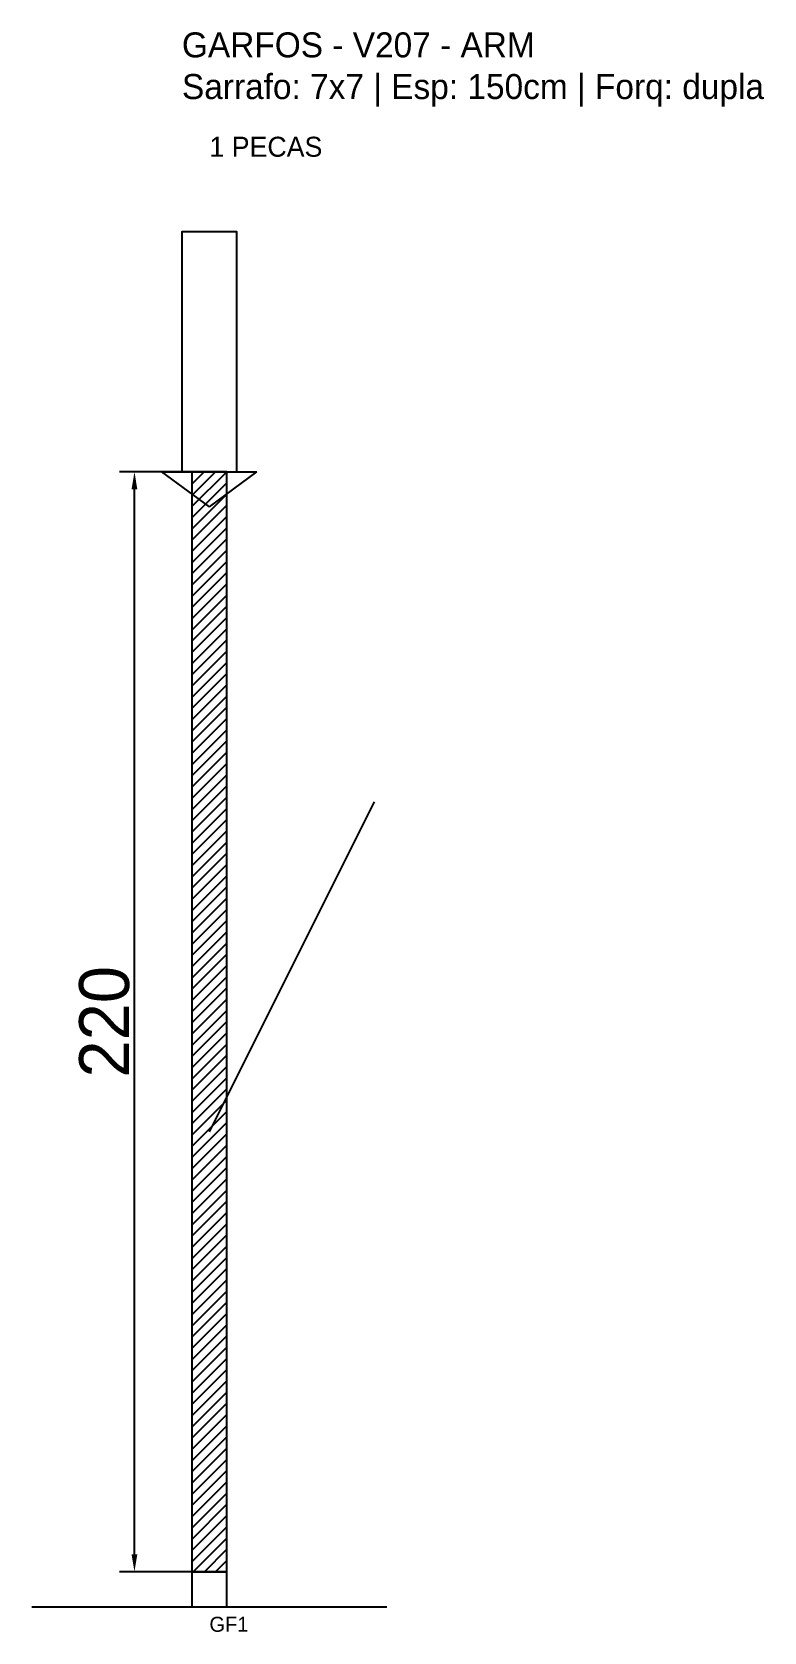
# Model space of a CAD drawing. Header units: metres. Extents: x -30 to 116, y -12 to 308.
import ezdxf

# ---------------------------------------------------------------- set-up
doc = ezdxf.new("R2010")
doc.units = ezdxf.units.M
for name, color, linetype in [('BARRA_ANCORAGEM', 1, 'Continuous'), ('COTA', 241, 'Continuous'), ('GARFOS OK', 3, 'Continuous'), ('NOME DA VIGA', 6, 'Continuous'), ('SARR_7x7', 40, 'Continuous'), ('VIGAS', 3, 'Continuous')]:
    doc.layers.add(name, color=color, linetype=linetype)
doc.dimstyles.new('EZ DXF', dxfattribs={"dimtxt": 10, "dimasz": 3.5, "dimexe": 3, "dimexo": 1.5, "dimgap": 1, "dimtad": 1, "dimdec": 1, "dimdsep": 46, "dimcen": 2.5, "dimazin": 3, "dimtfac": 1, "dimtmove": 0, "dimatfit": 3})

msp = doc.modelspace()

# ---------------------------------------------------------------- hatches: boundary and pattern name
at = {"layer": 'COTA'}
h = msp.add_hatch(dxfattribs=at)
h.set_pattern_fill('ANSI31', scale=0.5)
h.paths.add_polyline_path([(2, 0), (9, 0), (9, 220), (2, 220)])

# ---------------------------------------------------------------- linework, layer by layer
at = {"layer": 'BARRA_ANCORAGEM'}
msp.add_line((5.5, 88), (38.5, 154), dxfattribs=at)
at = {"layer": 'GARFOS OK'}
for p, q in [((5.5, 213), (-4, 220)), ((-4, 220), (15, 220)), ((5.5, 213), (15, 220))]:
    msp.add_line(p, q, dxfattribs=at)
at = {"layer": 'GARFOS OK', "linetype": 'CONTINUOUS'}
msp.add_line((-30, -7), (41, -7), dxfattribs=at)
at = {"layer": 'GARFOS OK'}
msp.add_lwpolyline([(2, 0), (9, 0), (9, 220), (2, 220), (2, 0)], dxfattribs=at)
at = {"layer": 'SARR_7x7'}
msp.add_lwpolyline([(2, -7), (9, -7), (9, 0), (2, 0), (2, -7)], dxfattribs=at)
at = {"layer": 'VIGAS'}
msp.add_lwpolyline([(0, 220), (11, 220), (11, 268), (0, 268), (0, 220)], dxfattribs=at)

# ---------------------------------------------------------------- texts
at = {"layer": 'NOME DA VIGA'}
for s, height, p in [('1 PECAS', 4, (5.5, 283)), ('GF1', 3, (5.5, -12))]:
    msp.add_text(s, height=height, dxfattribs=at).set_placement(p)
at = {"layer": 'NOME DA VIGA', "insert": (0, 293), "char_height": 5, "attachment_point": 7}
msp.add_mtext('GARFOS - V207 - ARM\\PSarrafo: 7x7 | Esp: 150cm | Forq: dupla', dxfattribs=at)

# ---------------------------------------------------------------- dimensions: what is measured, and where the dimension line sits
at = {"layer": 'COTA'}
msp.add_linear_dim(base=(-9.5, 0), p1=(5.5, 0), p2=(5.5, 220), angle=90, dimstyle='EZ DXF', dxfattribs=at).render()

doc.saveas('drawing.dxf')
